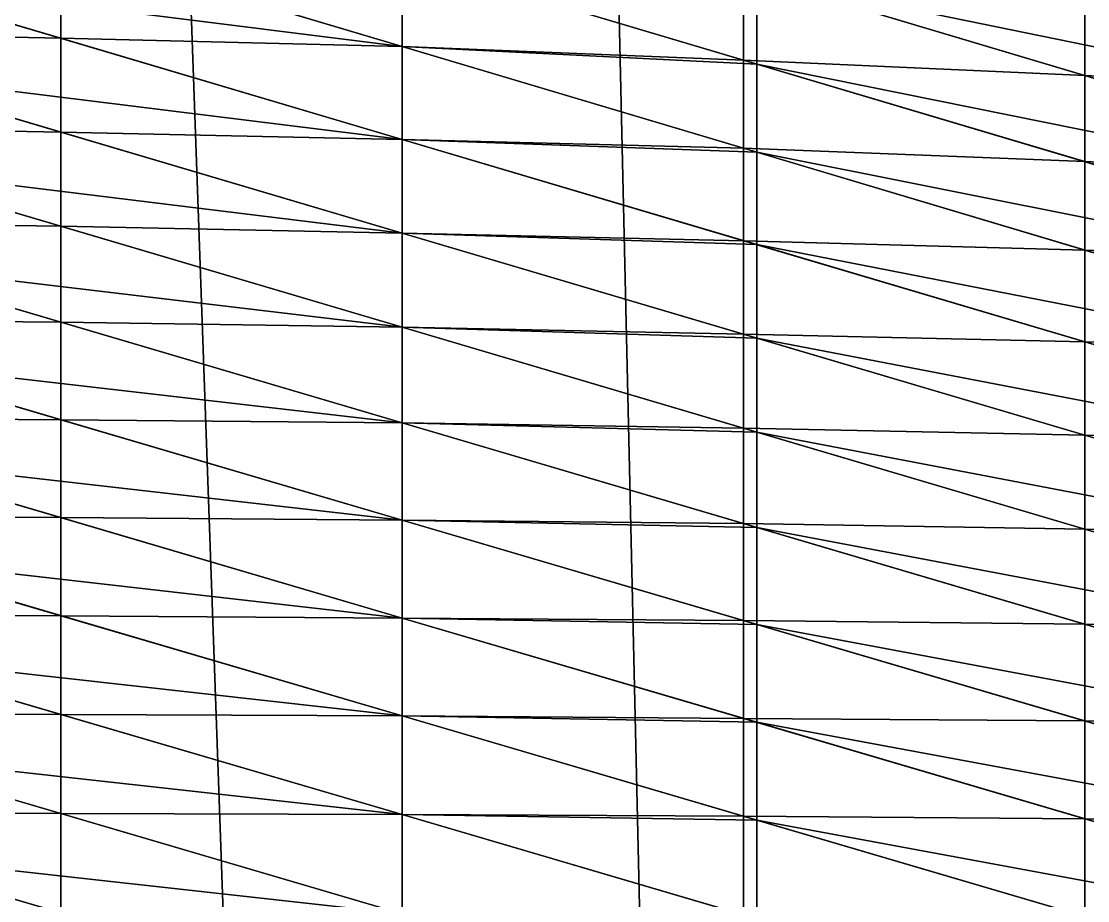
# Model space of a CAD drawing. Header units: metres. Extents: x -3 to 177, y -14 to 14.
# Drawn here: x 9.075 to 10.754, y -4.201 to -2.816 of the extents above; entities that cross this region are included whole.
import ezdxf

# ---------------------------------------------------------------- set-up
doc = ezdxf.new("R2010")
doc.units = ezdxf.units.M
doc.layers.add('ENGINE_ROOM', color=7, linetype='Continuous', true_color=0xa1acbe)
doc.layers.add('HULL', color=7, linetype='Continuous', true_color=0x528ba5)

msp = doc.modelspace()

# ---------------------------------------------------------------- linework, layer by layer
at = {"layer": 'ENGINE_ROOM'}
for points in [[(10.2335, 12.2995, 14.6829), (11.6483, -12.668, 14.6681), (11.6483, 12.668, 14.6681)], [(9.675, 12.154, 14.6887), (10.2335, -12.2995, 14.6829), (10.2335, 12.2995, 14.6829)], [(10.2335, 12.2995, 14.6829), (10.2335, -12.2995, 14.6829), (11.6483, -12.668, 14.6681)], [(8.8188, 11.931, 14.6977), (9.675, -12.154, 14.6887), (9.675, 12.154, 14.6887)], [(9.675, 12.154, 14.6887), (9.675, -12.154, 14.6887), (10.2335, -12.2995, 14.6829)], [(8.8188, 11.931, 14.6977), (8.8188, -11.931, 14.6977), (9.675, -12.154, 14.6887)], [(10.2335, -2.6132, 5.6461), (10.2335, -2.4865, 5.5439), (11.6483, -2.908, 5.2506)], [(10.2335, -2.4865, 5.5439), (11.6483, -2.7899, 5.1363), (11.6483, -2.908, 5.2506)], [(8.8188, -2.7483, 6.2579), (8.8188, -2.6005, 6.1939), (9.675, -2.8558, 6.0231)], [(8.8188, -2.6005, 6.1939), (9.675, -2.7172, 5.939), (9.675, -2.8558, 6.0231)], [(10.2335, -2.7472, 5.7381), (10.2335, -2.6132, 5.6461), (11.6483, -3.0367, 5.3529)], [(10.2335, -2.6132, 5.6461), (11.6483, -2.908, 5.2506), (11.6483, -3.0367, 5.3529)], [(9.675, -2.8558, 6.0231), (9.675, -2.7172, 5.939), (10.2335, -2.8834, 5.8269)], [(9.675, -2.7172, 5.939), (10.2335, -2.7472, 5.7381), (10.2335, -2.8834, 5.8269)], [(8.8188, -2.8964, 6.3214), (8.8188, -2.7483, 6.2579), (9.675, -3.0022, 6.092)], [(8.8188, -2.7483, 6.2579), (9.675, -2.8558, 6.0231), (9.675, -3.0022, 6.092)], [(10.2335, -2.8834, 5.8269), (10.2335, -2.7472, 5.7381), (11.6483, -3.1692, 5.4499)], [(10.2335, -2.7472, 5.7381), (11.6483, -3.0367, 5.3529), (11.6483, -3.1692, 5.4499)], [(9.675, -3.0022, 6.092), (9.675, -2.8558, 6.0231), (10.2335, -3.0224, 5.9116)], [(9.675, -2.8558, 6.0231), (10.2335, -2.8834, 5.8269), (10.2335, -3.0224, 5.9116)], [(10.2335, -3.0224, 5.9116), (10.2335, -2.8834, 5.8269), (11.6483, -3.3044, 5.543)], [(10.2335, -2.8834, 5.8269), (11.6483, -3.1692, 5.4499), (11.6483, -3.3044, 5.543)], [(8.8188, -3.0446, 6.3848), (8.8188, -2.8964, 6.3214), (9.675, -3.1498, 6.1589)], [(8.8188, -2.8964, 6.3214), (9.675, -3.0022, 6.092), (9.675, -3.1498, 6.1589)], [(9.675, -3.1498, 6.1589), (9.675, -3.0022, 6.092), (10.2335, -3.1678, 5.9838)], [(9.675, -3.0022, 6.092), (10.2335, -3.0224, 5.9116), (10.2335, -3.1678, 5.9838)], [(10.2335, -3.1678, 5.9838), (10.2335, -3.0224, 5.9116), (11.6483, -3.4443, 5.6294)], [(10.2335, -3.0224, 5.9116), (11.6483, -3.3044, 5.543), (11.6483, -3.4443, 5.6294)], [(8.8188, -3.1961, 6.4395), (8.8188, -3.0446, 6.3848), (9.675, -3.2979, 6.2246)], [(8.8188, -3.0446, 6.3848), (9.675, -3.1498, 6.1589), (9.675, -3.2979, 6.2246)], [(9.675, -3.2979, 6.2246), (9.675, -3.1498, 6.1589), (10.2335, -3.315, 6.0528)], [(9.675, -3.1498, 6.1589), (10.2335, -3.1678, 5.9838), (10.2335, -3.315, 6.0528)], [(10.2335, -3.315, 6.0528), (10.2335, -3.1678, 5.9838), (11.6483, -3.5873, 5.7098)], [(10.2335, -3.1678, 5.9838), (11.6483, -3.4443, 5.6294), (11.6483, -3.5873, 5.7098)], [(8.8188, -3.3497, 6.4881), (8.8188, -3.1961, 6.4395), (9.675, -3.4487, 6.2836)], [(8.8188, -3.1961, 6.4395), (9.675, -3.2979, 6.2246), (9.675, -3.4487, 6.2836)], [(9.675, -3.4487, 6.2836), (9.675, -3.2979, 6.2246), (10.2335, -3.4632, 6.1202)], [(9.675, -3.2979, 6.2246), (10.2335, -3.315, 6.0528), (10.2335, -3.4632, 6.1202)], [(10.2335, -3.4632, 6.1202), (10.2335, -3.315, 6.0528), (11.6483, -3.7336, 5.7842)], [(10.2335, -3.315, 6.0528), (11.6483, -3.5873, 5.7098), (11.6483, -3.7336, 5.7842)], [(8.8188, -3.5041, 6.5345), (8.8188, -3.3497, 6.4881), (9.675, -3.6017, 6.3364)], [(8.8188, -3.3497, 6.4881), (9.675, -3.4487, 6.2836), (9.675, -3.6017, 6.3364)], [(9.675, -3.6017, 6.3364), (9.675, -3.4487, 6.2836), (10.2335, -3.6135, 6.1819)], [(9.675, -3.4487, 6.2836), (10.2335, -3.4632, 6.1202), (10.2335, -3.6135, 6.1819)], [(10.2335, -3.6135, 6.1819), (10.2335, -3.4632, 6.1202), (11.6483, -3.8817, 5.8555)], [(10.2335, -3.4632, 6.1202), (11.6483, -3.7336, 5.7842), (11.6483, -3.8817, 5.8555)], [(8.8188, -3.6585, 6.5803), (8.8188, -3.5041, 6.5345), (9.675, -3.7559, 6.3863)], [(8.8188, -3.5041, 6.5345), (9.675, -3.6017, 6.3364), (9.675, -3.7559, 6.3863)], [(9.675, -3.7559, 6.3863), (9.675, -3.6017, 6.3364), (10.2335, -3.7661, 6.2375)], [(9.675, -3.6017, 6.3364), (10.2335, -3.6135, 6.1819), (10.2335, -3.7661, 6.2375)], [(10.2335, -3.7661, 6.2375), (10.2335, -3.6135, 6.1819), (11.6483, -4.0308, 5.9242)], [(10.2335, -3.6135, 6.1819), (11.6483, -3.8817, 5.8555), (11.6483, -4.0308, 5.9242)], [(8.8188, -3.8144, 6.6213), (8.8188, -3.6585, 6.5803), (9.675, -3.9101, 6.4356)], [(8.8188, -3.6585, 6.5803), (9.675, -3.7559, 6.3863), (9.675, -3.9101, 6.4356)], [(9.675, -3.9101, 6.4356), (9.675, -3.7559, 6.3863), (10.2335, -3.9201, 6.2896)], [(9.675, -3.7559, 6.3863), (10.2335, -3.7661, 6.2375), (10.2335, -3.9201, 6.2896)], [(10.2335, -3.9201, 6.2896), (10.2335, -3.7661, 6.2375), (11.6483, -4.1824, 5.9869)], [(10.2335, -3.7661, 6.2375), (11.6483, -4.0308, 5.9242), (11.6483, -4.1824, 5.9869)], [(8.8188, -3.9703, 6.6619), (8.8188, -3.8144, 6.6213), (9.675, -4.0655, 6.4811)], [(8.8188, -3.8144, 6.6213), (9.675, -3.9101, 6.4356), (9.675, -4.0655, 6.4811)], [(9.675, -4.0655, 6.4811), (9.675, -3.9101, 6.4356), (10.2335, -4.0743, 6.3413)], [(9.675, -3.9101, 6.4356), (10.2335, -3.9201, 6.2896), (10.2335, -4.0743, 6.3413)], [(10.2335, -4.0743, 6.3413), (10.2335, -3.9201, 6.2896), (11.6483, -4.3362, 6.0447)], [(10.2335, -3.9201, 6.2896), (11.6483, -4.1824, 5.9869), (11.6483, -4.3362, 6.0447)], [(8.8188, -4.1266, 6.7015), (8.8188, -3.9703, 6.6619), (9.675, -4.2216, 6.5248)], [(8.8188, -3.9703, 6.6619), (9.675, -4.0655, 6.4811), (9.675, -4.2216, 6.5248)], [(9.675, -4.2216, 6.5248), (9.675, -4.0655, 6.4811), (10.2335, -4.2294, 6.3897)], [(9.675, -4.0655, 6.4811), (10.2335, -4.0743, 6.3413), (10.2335, -4.2294, 6.3897)], [(10.2335, -4.2294, 6.3897), (10.2335, -4.0743, 6.3413), (11.6483, -4.49, 6.1023)], [(10.2335, -4.0743, 6.3413), (11.6483, -4.3362, 6.0447), (11.6483, -4.49, 6.1023)], [(8.8188, -4.2832, 6.7396), (8.8188, -4.1266, 6.7015), (9.675, -4.3781, 6.5669)], [(8.8188, -4.1266, 6.7015), (9.675, -4.2216, 6.5248), (9.675, -4.3781, 6.5669)]]:
    msp.add_3dface(points, dxfattribs=at)
at = {"layer": 'HULL'}
for points in [[(8.6, -2.8317, 6.363), (8.6, -2.6834, 6.3002), (9.1375, -2.8428, 6.1961)], [(8.6, -2.6834, 6.3002), (9.1375, -2.6955, 6.1303), (9.1375, -2.8428, 6.1961)], [(9.1375, -2.8428, 6.1961), (9.1375, -2.6955, 6.1303), (9.675, -2.8558, 6.0231)], [(9.1375, -2.6955, 6.1303), (9.675, -2.7172, 5.939), (9.675, -2.8558, 6.0231)], [(9.675, -2.8558, 6.0231), (9.675, -2.7172, 5.939), (10.2125, -2.8772, 5.8311)], [(9.675, -2.7172, 5.939), (10.2125, -2.7409, 5.7424), (10.2125, -2.8772, 5.8311)], [(10.2125, -2.8772, 5.8311), (10.2125, -2.7409, 5.7424), (10.75, -2.9013, 5.6329)], [(10.2125, -2.7409, 5.7424), (10.75, -2.7678, 5.539), (10.75, -2.9013, 5.6329)], [(10.75, -2.9013, 5.6329), (10.75, -2.7678, 5.539), (11.2875, -2.9287, 5.4276)], [(10.75, -2.7678, 5.539), (11.2875, -2.8005, 5.3254), (11.2875, -2.9287, 5.4276)], [(8.6, -2.9799, 6.4257), (8.6, -2.8317, 6.363), (9.1375, -2.9907, 6.2609)], [(8.6, -2.8317, 6.363), (9.1375, -2.8428, 6.1961), (9.1375, -2.9907, 6.2609)], [(9.1375, -2.9907, 6.2609), (9.1375, -2.8428, 6.1961), (9.675, -3.0022, 6.092)], [(9.1375, -2.8428, 6.1961), (9.675, -2.8558, 6.0231), (9.675, -3.0022, 6.092)], [(9.675, -3.0022, 6.092), (9.675, -2.8558, 6.0231), (10.2125, -3.0161, 5.9158)], [(9.675, -2.8558, 6.0231), (10.2125, -2.8772, 5.8311), (10.2125, -3.0161, 5.9158)], [(10.2125, -3.0161, 5.9158), (10.2125, -2.8772, 5.8311), (10.75, -3.0371, 5.7233)], [(10.2125, -2.8772, 5.8311), (10.75, -2.9013, 5.6329), (10.75, -3.0371, 5.7233)], [(10.75, -3.0371, 5.7233), (10.75, -2.9013, 5.6329), (11.2875, -3.0616, 5.5234)], [(10.75, -2.9013, 5.6329), (11.2875, -2.9287, 5.4276), (11.2875, -3.0616, 5.5234)], [(8.6, -3.1316, 6.4793), (8.6, -2.9799, 6.4257), (9.1375, -3.1389, 6.3251)], [(8.6, -2.9799, 6.4257), (9.1375, -2.9907, 6.2609), (9.1375, -3.1389, 6.3251)], [(9.1375, -3.1389, 6.3251), (9.1375, -2.9907, 6.2609), (9.675, -3.1498, 6.1589)], [(9.1375, -2.9907, 6.2609), (9.675, -3.0022, 6.092), (9.675, -3.1498, 6.1589)], [(9.675, -3.1498, 6.1589), (9.675, -3.0022, 6.092), (10.2125, -3.1616, 5.9879)], [(9.675, -3.0022, 6.092), (10.2125, -3.0161, 5.9158), (10.2125, -3.1616, 5.9879)], [(10.2125, -3.1616, 5.9879), (10.2125, -3.0161, 5.9158), (10.75, -3.1764, 5.8086)], [(10.2125, -3.0161, 5.9158), (10.75, -3.0371, 5.7233), (10.75, -3.1764, 5.8086)], [(10.75, -3.1764, 5.8086), (10.75, -3.0371, 5.7233), (11.2875, -3.1971, 5.6154)], [(10.75, -3.0371, 5.7233), (11.2875, -3.0616, 5.5234), (11.2875, -3.1971, 5.6154)], [(8.6, -3.2853, 6.5268), (8.6, -3.1316, 6.4793), (9.1375, -3.2901, 6.3815)], [(8.6, -3.1316, 6.4793), (9.1375, -3.1389, 6.3251), (9.1375, -3.2901, 6.3815)], [(9.1375, -3.2901, 6.3815), (9.1375, -3.1389, 6.3251), (9.675, -3.2979, 6.2246)], [(9.1375, -3.1389, 6.3251), (9.675, -3.1498, 6.1589), (9.675, -3.2979, 6.2246)], [(9.675, -3.2979, 6.2246), (9.675, -3.1498, 6.1589), (10.2125, -3.3088, 6.0568)], [(9.675, -3.1498, 6.1589), (10.2125, -3.1616, 5.9879), (10.2125, -3.3088, 6.0568)], [(10.2125, -3.3088, 6.0568), (10.2125, -3.1616, 5.9879), (10.75, -3.3209, 5.8838)], [(10.2125, -3.1616, 5.9879), (10.75, -3.1764, 5.8086), (10.75, -3.3209, 5.8838)], [(10.75, -3.3209, 5.8838), (10.75, -3.1764, 5.8086), (11.2875, -3.3367, 5.7013)], [(10.75, -3.1764, 5.8086), (11.2875, -3.1971, 5.6154), (11.2875, -3.3367, 5.7013)], [(8.6, -3.4397, 6.5723), (8.6, -3.2853, 6.5268), (9.1375, -3.4435, 6.4316)], [(8.6, -3.2853, 6.5268), (9.1375, -3.2901, 6.3815), (9.1375, -3.4435, 6.4316)], [(9.1375, -3.4435, 6.4316), (9.1375, -3.2901, 6.3815), (9.675, -3.4487, 6.2836)], [(9.1375, -3.2901, 6.3815), (9.675, -3.2979, 6.2246), (9.675, -3.4487, 6.2836)], [(9.675, -3.4487, 6.2836), (9.675, -3.2979, 6.2246), (10.2125, -3.4569, 6.1241)], [(9.675, -3.2979, 6.2246), (10.2125, -3.3088, 6.0568), (10.2125, -3.4569, 6.1241)], [(10.2125, -3.4569, 6.1241), (10.2125, -3.3088, 6.0568), (10.75, -3.4678, 5.9548)], [(10.2125, -3.3088, 6.0568), (10.75, -3.3209, 5.8838), (10.75, -3.4678, 5.9548)], [(10.75, -3.4678, 5.9548), (10.75, -3.3209, 5.8838), (11.2875, -3.4803, 5.7797)], [(10.75, -3.3209, 5.8838), (11.2875, -3.3367, 5.7013), (11.2875, -3.4803, 5.7797)], [(8.6, -3.5943, 6.6172), (8.6, -3.4397, 6.5723), (9.1375, -3.5978, 6.4793)], [(8.6, -3.4397, 6.5723), (9.1375, -3.4435, 6.4316), (9.1375, -3.5978, 6.4793)], [(9.1375, -3.5978, 6.4793), (9.1375, -3.4435, 6.4316), (9.675, -3.6017, 6.3364)], [(9.1375, -3.4435, 6.4316), (9.675, -3.4487, 6.2836), (9.675, -3.6017, 6.3364)], [(9.675, -3.6017, 6.3364), (9.675, -3.4487, 6.2836), (10.2125, -3.6072, 6.1857)], [(9.675, -3.4487, 6.2836), (10.2125, -3.4569, 6.1241), (10.2125, -3.6072, 6.1857)], [(10.2125, -3.6072, 6.1857), (10.2125, -3.4569, 6.1241), (10.75, -3.616, 6.0236)], [(10.2125, -3.4569, 6.1241), (10.75, -3.4678, 5.9548), (10.75, -3.616, 6.0236)], [(10.75, -3.616, 6.0236), (10.75, -3.4678, 5.9548), (11.2875, -3.6269, 5.8527)], [(10.75, -3.4678, 5.9548), (11.2875, -3.4803, 5.7797), (11.2875, -3.6269, 5.8527)], [(8.6, -3.7502, 6.6571), (8.6, -3.5943, 6.6172), (9.1375, -3.7522, 6.5264)], [(8.6, -3.5943, 6.6172), (9.1375, -3.5978, 6.4793), (9.1375, -3.7522, 6.5264)], [(9.1375, -3.7522, 6.5264), (9.1375, -3.5978, 6.4793), (9.675, -3.7559, 6.3863)], [(9.1375, -3.5978, 6.4793), (9.675, -3.6017, 6.3364), (9.675, -3.7559, 6.3863)], [(9.675, -3.7559, 6.3863), (9.675, -3.6017, 6.3364), (10.2125, -3.7599, 6.2412)], [(9.675, -3.6017, 6.3364), (10.2125, -3.6072, 6.1857), (10.2125, -3.7599, 6.2412)], [(10.2125, -3.7599, 6.2412), (10.2125, -3.6072, 6.1857), (10.75, -3.7658, 6.0878)], [(10.2125, -3.6072, 6.1857), (10.75, -3.616, 6.0236), (10.75, -3.7658, 6.0878)], [(10.75, -3.7658, 6.0878), (10.75, -3.616, 6.0236), (11.2875, -3.775, 5.923)], [(10.75, -3.616, 6.0236), (11.2875, -3.6269, 5.8527), (11.2875, -3.775, 5.923)], [(8.6, -3.9061, 6.697), (8.6, -3.7502, 6.6571), (9.1375, -3.9079, 6.5691)], [(8.6, -3.7502, 6.6571), (9.1375, -3.7522, 6.5264), (9.1375, -3.9079, 6.5691)], [(9.1375, -3.9079, 6.5691), (9.1375, -3.7522, 6.5264), (9.675, -3.9101, 6.4356)], [(9.1375, -3.7522, 6.5264), (9.675, -3.7559, 6.3863), (9.675, -3.9101, 6.4356)], [(9.675, -3.9101, 6.4356), (9.675, -3.7559, 6.3863), (10.2125, -3.9139, 6.2932)], [(9.675, -3.7559, 6.3863), (10.2125, -3.7599, 6.2412), (10.2125, -3.9139, 6.2932)], [(10.2125, -3.9139, 6.2932), (10.2125, -3.7599, 6.2412), (10.75, -3.918, 6.146)], [(10.2125, -3.7599, 6.2412), (10.75, -3.7658, 6.0878), (10.75, -3.918, 6.146)], [(10.75, -3.918, 6.146), (10.75, -3.7658, 6.0878), (11.2875, -3.9244, 5.9899)], [(10.75, -3.7658, 6.0878), (11.2875, -3.775, 5.923), (11.2875, -3.9244, 5.9899)], [(8.6, -4.0623, 6.7358), (8.6, -3.9061, 6.697), (9.1375, -4.0639, 6.6109)], [(8.6, -3.9061, 6.697), (9.1375, -3.9079, 6.5691), (9.1375, -4.0639, 6.6109)], [(9.1375, -4.0639, 6.6109), (9.1375, -3.9079, 6.5691), (9.675, -4.0655, 6.4811)], [(9.1375, -3.9079, 6.5691), (9.675, -3.9101, 6.4356), (9.675, -4.0655, 6.4811)], [(9.675, -4.0655, 6.4811), (9.675, -3.9101, 6.4356), (10.2125, -4.0681, 6.3448)], [(9.675, -3.9101, 6.4356), (10.2125, -3.9139, 6.2932), (10.2125, -4.0681, 6.3448)], [(10.2125, -4.0681, 6.3448), (10.2125, -3.9139, 6.2932), (10.75, -4.072, 6.2002)], [(10.2125, -3.9139, 6.2932), (10.75, -3.918, 6.146), (10.75, -4.072, 6.2002)], [(10.75, -4.072, 6.2002), (10.75, -3.918, 6.146), (11.2875, -4.0762, 6.0508)], [(10.75, -3.918, 6.146), (11.2875, -3.9244, 5.9899), (11.2875, -4.0762, 6.0508)], [(8.6, -4.2189, 6.7732), (8.6, -4.0623, 6.7358), (9.1375, -4.2202, 6.6514)], [(8.6, -4.0623, 6.7358), (9.1375, -4.0639, 6.6109), (9.1375, -4.2202, 6.6514)], [(9.1375, -4.2202, 6.6514), (9.1375, -4.0639, 6.6109), (9.675, -4.2216, 6.5248)], [(9.1375, -4.0639, 6.6109), (9.675, -4.0655, 6.4811), (9.675, -4.2216, 6.5248)], [(9.675, -4.2216, 6.5248), (9.675, -4.0655, 6.4811), (10.2125, -4.2232, 6.3931)], [(9.675, -4.0655, 6.4811), (10.2125, -4.0681, 6.3448), (10.2125, -4.2232, 6.3931)], [(10.2125, -4.2232, 6.3931), (10.2125, -4.0681, 6.3448), (10.75, -4.226, 6.254)], [(10.2125, -4.0681, 6.3448), (10.75, -4.072, 6.2002), (10.75, -4.226, 6.254)], [(10.75, -4.226, 6.254), (10.75, -4.072, 6.2002), (11.2875, -4.2301, 6.1071)], [(10.75, -4.072, 6.2002), (11.2875, -4.0762, 6.0508), (11.2875, -4.2301, 6.1071)]]:
    msp.add_3dface(points, dxfattribs=at)

doc.saveas('drawing.dxf')
